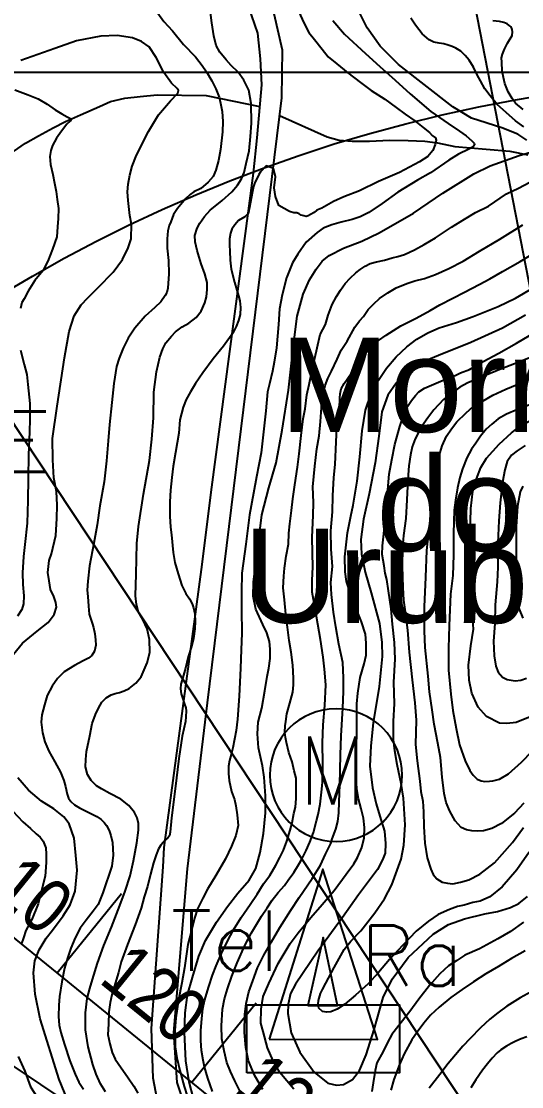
# Model space of a CAD drawing. Header units: millimetres. Extents: x 548366 to 1117317, y 7446967 to 14899125.
# Drawn here: x 553859 to 554191, y 7455743 to 7456449 of the extents above; entities that cross this region are included whole.
import ezdxf
from ezdxf.enums import TextEntityAlignment as Align

# ---------------------------------------------------------------- set-up
doc = ezdxf.new("R2010")
doc.units = ezdxf.units.MM
doc.header["$MEASUREMENT"] = 0
for name, color, linetype in [('AUTO_ESTRADA', 224, 'Continuous'), ('BENFEITORIAS', 7, 'Continuous'), ('COMUNICAÇÃO', 7, 'Continuous'), ('CURVA_INTERMEDIÁRIA', 32, 'Continuous'), ('CURVA_MESTRA', 36, 'Continuous'), ('MALHA_TM', 8, 'Continuous'), ('RADIAIS', 222, 'Continuous'), ('RIO_PERMANENTE', 4, 'Continuous'), ('TXT_EST_TRAT_ESGOTO', 14, 'Continuous'), ('TXT_TOPÔNIMOS_2', 8, 'Continuous')]:
    doc.layers.add(name, color=color, linetype=linetype)
doc.styles.add('ar_n', font='ARIALN.TTF', dxfattribs={"height": 30})
doc.styles.add('ROMANS', font='romans.shx')
doc.styles.add('TXT_BAIRROS', font='ARIAL.TTF', dxfattribs={"height": 25})

msp = doc.modelspace()

# ---------------------------------------------------------------- linework, layer by layer
at = {"layer": 'AUTO_ESTRADA'}
msp.add_lwpolyline([(553948.97, 7455734.49), (553946.29, 7455748.29), (553945.06, 7455781.21), (553952.84, 7455888.32), (553953.54, 7455901.14), (553978.73, 7456088.72), (553984.74, 7456136.65), (554012.88, 7456348.05), (554015.29, 7456371.53), (554018.26, 7456406.67), (554017.5, 7456423.87), (554015.72, 7456440.85), (554007.8, 7456464.02)], dxfattribs=at)
at = {"layer": 'AUTO_ESTRADA', "ltscale": 2.5}
msp.add_lwpolyline([(554023.85, 7456464.82), (554031.95, 7456429.74), (554031.42, 7456397.95), (553981.99, 7455997.14), (553968.93, 7455887.19), (553959.8, 7455778.65), (553961.92, 7455745.43), (553966.15, 7455732.88)], dxfattribs=at)
at = {"layer": 'BENFEITORIAS', "color": 181, "ltscale": 0.5}
msp.add_lwpolyline([(554067.58, 7455993.15, 1), (554067.58, 7455905.25, 1)], format="xyb", close=True, dxfattribs=at)
at = {"layer": 'COMUNICAÇÃO', "color": 8}
for points in [[(554023.29, 7455774.25), (554095, 7455773.9), (554058.85, 7455886.85)], [(554048.92, 7455796.59), (554068.63, 7455796.59), (554059.12, 7455841.68)]]:
    msp.add_lwpolyline(points, close=True, dxfattribs=at)
at = {"layer": 'COMUNICAÇÃO', "color": 8, "ltscale": 2.5}
msp.add_lwpolyline([(554008.49, 7455751.99), (554008.49, 7455796.99), (554109.74, 7455796.99), (554109.74, 7455751.99)], close=True, dxfattribs=at)
at = {"layer": 'CURVA_INTERMEDIÁRIA'}
for points, elevation in [([(553914.68, 7455739.34), (553911.34, 7455744.58), (553908.4, 7455751.1), (553906.14, 7455757.54), (553903.2, 7455769.18), (553901.39, 7455780.46), (553901.39, 7455791.65), (553902.52, 7455801.26), (553904.21, 7455807.7), (553906.02, 7455813.66), (553909.31, 7455824.62), (553913.6, 7455836.26), (553918.55, 7455848.47), (553924.2, 7455862.71), (553927.71, 7455872.29), (553930.99, 7455882.46), (553933.25, 7455892.41), (553935.51, 7455904.28), (553936.53, 7455912.75), (553936.64, 7455917.12), (553935.74, 7455920.96), (553933.93, 7455924.47), (553930.19, 7455928.99), (553924.76, 7455933.28), (553917.52, 7455937.01), (553911.98, 7455940.06), (553908.62, 7455942), (553905.11, 7455945.59), (553902.62, 7455949.54), (553901.38, 7455954.63), (553901.6, 7455959.49), (553902.05, 7455964.91), (553904.2, 7455975.31), (553905.9, 7455983.52), (553908.02, 7455989.49), (553909.94, 7455993.67), (553912.32, 7455997.63), (553915.03, 7456000.45), (553918.31, 7456002.38), (553921.14, 7456003.39), (553923.86, 7456003.96), (553927.02, 7456004.98), (553930.42, 7456006.56), (553934.83, 7456010.17), (553938.34, 7456014.24), (553942.18, 7456023.51), (553944.1, 7456030.38), (553943.77, 7456039.19), (553942.18, 7456046.09), (553939.69, 7456051.85), (553936.64, 7456057.28), (553935.28, 7456062.25), (553934.6, 7456068.13), (553934.94, 7456082.34), (553935.51, 7456102.79), (553936.52, 7456114.07), (553939.8, 7456135.32), (553943.76, 7456157.66), (553945.46, 7456171.79), (553946.48, 7456186.03), (553946.82, 7456202.96), (553948.51, 7456216.52), (553950.66, 7456226.13), (553952.7, 7456231.78), (553954.62, 7456235.62), (553958.35, 7456240.15), (553961.07, 7456242.95), (553965.59, 7456246.23), (553970, 7456248.71), (553974.76, 7456252.56), (553978.21, 7456256.76), (553980.47, 7456262.18), (553981.72, 7456266.25), (553982.17, 7456271), (553982.06, 7456275.75), (553980.59, 7456281.4), (553978.1, 7456288.07), (553975.55, 7456296.95), (553974.19, 7456302.6), (553973.96, 7456306.78), (553975.38, 7456311.57), (553977.19, 7456314.96), (553980.25, 7456319.48), (553983.98, 7456323.55), (553992.13, 7456329.99), (553998.57, 7456335.64), (554002.31, 7456340.13), (554004.8, 7456344.43), (554006.61, 7456348.61), (554007.96, 7456354.6), (554009.89, 7456362.85), (554010.91, 7456372.35), (554011.47, 7456381.35), (554011.24, 7456394.35), (554009.66, 7456403.17), (554006.49, 7456409.84), (554002.76, 7456415.04), (553998.01, 7456419.44), (553994.61, 7456423.14), (553990.43, 7456428.34), (553988.05, 7456432.75), (553986.47, 7456439.08), (553985.11, 7456447.78), (553983.41, 7456461.68)], 70), ([(553949.41, 7456454.2), (553953.25, 7456448.55), (553959.14, 7456442.34), (553966.49, 7456433.41), (553974.36, 7456425.17), (553978.78, 7456419.44), (553981.6, 7456415.37), (553985.22, 7456409.27), (553987.83, 7456404.07), (553990.09, 7456398.53), (553990.88, 7456394.46), (553992.01, 7456389.04), (553992.46, 7456382.26), (553992.24, 7456375.51), (553990.88, 7456363.87), (553989.52, 7456356.41), (553987.83, 7456350.08), (553986.13, 7456345.9), (553982.85, 7456342.17), (553977.98, 7456338.02), (553973.35, 7456335.64), (553970.79, 7456334), (553967.85, 7456331.42), (553962.42, 7456324.76), (553959.82, 7456320.69), (553958.01, 7456315.83), (553956.88, 7456313.45), (553955.97, 7456309.84), (553955.64, 7456304.64), (553955.64, 7456298.31), (553956.43, 7456290.17), (553956.77, 7456281.49), (553956.09, 7456271.88), (553955.3, 7456268.94), (553954.17, 7456267.14), (553951.45, 7456262.95), (553947.27, 7456259.11), (553940.93, 7456253.35), (553934.14, 7456245.32), (553929.73, 7456238.68), (553926.45, 7456232.23), (553923.62, 7456225.56), (553921.93, 7456220.03), (553920.23, 7456208.72), (553918.76, 7456196.21), (553917.4, 7456181.51), (553916.5, 7456170.78), (553915.37, 7456157.55), (553913.67, 7456143.46), (553910.95, 7456127.64), (553909.03, 7456114.98), (553906.92, 7456103.01), (553904.09, 7456087.98), (553902.96, 7456077.69), (553902.51, 7456071.7), (553902.85, 7456067.52), (553903.41, 7456061.19), (553903.87, 7456055.88), (553905.79, 7456049.89), (553906.66, 7456047.1), (553907.68, 7456042.81), (553908.02, 7456038.97), (553908.13, 7456035.35), (553907.45, 7456031.28), (553905.68, 7456028.46), (553903.3, 7456026.65), (553899.91, 7456024.84), (553894.14, 7456021.9), (553887.12, 7456017.6), (553882.82, 7456013.31), (553879.2, 7456008.16), (553876.04, 7456002.05), (553874.11, 7455995.84), (553872.3, 7455989.17), (553871.96, 7455984.31), (553872.87, 7455977.19), (553874.34, 7455971.24), (553877.05, 7455965.14), (553881.01, 7455958.02), (553884.86, 7455951.12), (553887.01, 7455945.59), (553888.03, 7455941.66), (553889.16, 7455936.69), (553890.18, 7455933.97), (553891.54, 7455931.71), (553894.03, 7455929.57), (553897.29, 7455927.48), (553903.5, 7455924.37), (553908.85, 7455921.77), (553911.75, 7455919.72), (553913.68, 7455917.91), (553915.26, 7455915.76), (553917.07, 7455912.53), (553918.2, 7455909.14), (553919.34, 7455904.62), (553919.79, 7455896.14), (553918.88, 7455888.91), (553912.92, 7455871.16), (553909.75, 7455863.48), (553906.36, 7455858.96), (553901.84, 7455852.99), (553897.88, 7455847.68), (553894.6, 7455841.35), (553891.54, 7455834.57), (553889.39, 7455828.01), (553887.47, 7455821.35), (553885.77, 7455812.11), (553884.08, 7455802.61), (553883.63, 7455796.74), (553883.51, 7455789.28), (553883.85, 7455783.4), (553885.1, 7455778.65), (553887.47, 7455770.65), (553891.06, 7455759.87), (553894.52, 7455751), (553896.87, 7455745.68), (553899.98, 7455741.14)], 60), ([(554041.81, 7456457.4), (554046.22, 7456447.68), (554049.5, 7456441.35), (554053.24, 7456436.71), (554058.31, 7456430.38), (554062.36, 7456425.18), (554068.1, 7456420.5), (554075.33, 7456414.55), (554083.73, 7456408.18), (554090.85, 7456403), (554100, 7456397.05), (554107.55, 7456391.74), (554113.5, 7456387.17), (554119.88, 7456382.81), (554125.41, 7456378.46), (554129.67, 7456375.06), (554131.47, 7456373.14), (554133.49, 7456371.44), (554134.13, 7456370.06), (554133.39, 7456367.09), (554131.9, 7456363.16), (554128.39, 7456359.12), (554123.07, 7456355.61), (554109.68, 7456348.53), (554095.74, 7456342.68), (554083.2, 7456336.52), (554072.67, 7456332.48), (554065.97, 7456329.3), (554058.1, 7456324.87), (554054.82, 7456323.51), (554053.01, 7456322.04), (554050.75, 7456320.68), (554049.16, 7456319.78), (554047.69, 7456319.44), (554046.25, 7456319.92), (554044.41, 7456320.35), (554043.06, 7456321.25), (554041.59, 7456321.93), (554039.55, 7456321.93), (554036.72, 7456322.61), (554029.54, 7456326.71), (554027.43, 7456332.61), (554026.59, 7456338.5), (554027.43, 7456345.66), (554026.16, 7456351.14), (554021.31, 7456353.08), (554017.47, 7456348.95), (554016.45, 7456347.14), (554015.2, 7456344.77), (554013.73, 7456341.94), (554012.94, 7456339.34), (554012.15, 7456335.98), (554011.24, 7456331.35), (554010.23, 7456325.47), (554009.77, 7456323.44), (554009.43, 7456321.63), (554007.17, 7456319.14), (554002.87, 7456316.66), (554000.5, 7456313.83), (553998.46, 7456311), (553997.56, 7456308.29), (553996.99, 7456304.56), (553996.99, 7456300.49), (553997.1, 7456296.42), (553997.33, 7456290.44), (553998.12, 7456284.56), (554000.16, 7456275.97), (554001.74, 7456270.66), (554002.87, 7456266.93), (554003.66, 7456263.54), (554004.23, 7456259.02), (554003.89, 7456254.5), (554002.87, 7456250.54), (554001.29, 7456246.47), (553999.14, 7456242.18), (553992.92, 7456233.39), (553986.13, 7456225.03), (553979.17, 7456215.73), (553974.31, 7456208.84), (553971.02, 7456203.19), (553968.2, 7456198.21), (553966.27, 7456193.15), (553963.9, 7456184.56), (553963.22, 7456175.86), (553961.18, 7456163.09), (553959.6, 7456153.97), (553958.69, 7456146.51), (553957.79, 7456138.15), (553957.34, 7456130.35), (553957.34, 7456120.85), (553957.79, 7456113.62), (553958.36, 7456108.44), (553959.49, 7456096.69), (553960.69, 7456090.1), (553962.88, 7456082.56), (553965.26, 7456074.76), (553967.97, 7456069.48), (553970.35, 7456065.98), (553972.16, 7456062.81), (553973.07, 7456060.1), (553973.86, 7456056.03), (553974.08, 7456051.29), (553973.97, 7456046.09), (553972.95, 7456039.64), (553971.37, 7456033.88), (553969.56, 7456027.66), (553967.64, 7456020.01), (553965.49, 7456012.44), (553964.58, 7456009.5), (553964.47, 7456006.45), (553964.81, 7456003.17), (553965.94, 7455999.66), (553966.96, 7455996.16), (553967.86, 7455993.9), (553968.2, 7455991.86), (553967.97, 7455987.8), (553967.75, 7455984.78), (553965.6, 7455974.95), (553963.34, 7455960.14), (553960.97, 7455940.06), (553958.36, 7455920.85), (553957.46, 7455911.4), (553957.12, 7455909.02), (553956.1, 7455907.67), (553954.52, 7455906.31), (553951.46, 7455902.81), (553949.77, 7455900.32), (553948.18, 7455896.36), (553946.49, 7455891.17), (553944.45, 7455883.48), (553942.41, 7455875.46), (553940.38, 7455868.48), (553938.34, 7455861.02), (553934.38, 7455849.94), (553929.29, 7455837.06), (553925.12, 7455825.5), (553923.18, 7455818.32), (553920.47, 7455808.94), (553918.89, 7455803.51), (553917.75, 7455798.54), (553916.85, 7455792.32), (553916.62, 7455784.22), (553916.28, 7455777.33), (553917.53, 7455771.11), (553919.11, 7455765.35), (553921.04, 7455761.05), (553924.99, 7455755.29), (553929.15, 7455749.16), (553933.37, 7455742.97), (553936.08, 7455738.33)], 80), ([(554065.43, 7456449.38), (554073.1, 7456440.16), (554087.03, 7456427.41), (554096.7, 7456418.91), (554106.91, 7456409.77), (554116.8, 7456400.64), (554130.52, 7456389.08), (554141.93, 7456380.95), (554149.47, 7456375.86), (554153.83, 7456372.89), (554157.66, 7456369.59), (554159.25, 7456367.89), (554159.47, 7456366.94), (554158.61, 7456365.56), (554155.64, 7456363.96), (554148.83, 7456360.78), (554142.32, 7456356.78), (554130.31, 7456348.42), (554121.54, 7456343.57), (554108.58, 7456335.56), (554098.19, 7456327.92), (554089.26, 7456322.07), (554083.62, 7456319.2), (554078.2, 7456317.5), (554071.07, 7456315.74), (554064.8, 7456313.93), (554059.16, 7456311.6), (554055.05, 7456308.7), (554047.81, 7456302.49), (554042.15, 7456294.35), (554038.64, 7456288.59), (554034.68, 7456278.67), (554031.85, 7456267.59), (554030.04, 7456258.32), (554029.36, 7456247.74), (554028, 7456232.36), (554026.53, 7456222.87), (554025.4, 7456216.94), (554023.48, 7456208.46), (554022.23, 7456203.26), (554021.1, 7456190.6), (554019.52, 7456176.74), (554017.82, 7456162.84), (554014.88, 7456146.79), (554012.73, 7456135.97), (554010.24, 7456121.73), (554007.64, 7456102.29), (554005.15, 7456082.98), (554004.81, 7456070.78), (554004.81, 7456058.8), (554005.04, 7456043.35), (554004.7, 7456032.27), (554004.13, 7456020.06), (554003.23, 7456001.46), (554002.21, 7455986.31), (554001.42, 7455978.67), (553999.16, 7455967.37), (553998.03, 7455962.85), (553997.01, 7455959), (553996.33, 7455955.05), (553996.22, 7455950.19), (553996.78, 7455945.55), (553998.25, 7455938.32), (554000.18, 7455933.14), (554001.2, 7455928.84), (554002.1, 7455922.97), (554002.56, 7455915.85), (554001.2, 7455909.18), (553998.26, 7455902.06), (553994.3, 7455893.69), (553987.89, 7455882.69), (553982.35, 7455873.65), (553979.18, 7455867.57), (553975.67, 7455860.56), (553973.75, 7455854.35), (553971.38, 7455845.42), (553969.34, 7455837.06), (553966.96, 7455821.6), (553965.38, 7455811.54), (553963.12, 7455800.24), (553961.31, 7455788.26), (553960.74, 7455779.93), (553960.86, 7455769.19), (553961.87, 7455761.84), (553963.91, 7455753.48), (553966.75, 7455742.78), (553968.75, 7455736.78)], 90), ([(554192.21, 7456378.92), (554186.63, 7456382.78), (554180.48, 7456388.22), (554174.57, 7456393.68), (554169.89, 7456399.41), (554166.38, 7456404.08), (554163.4, 7456409.29), (554161.17, 7456413.32), (554158.83, 7456418.32), (554155.85, 7456423.05), (554153.19, 7456426.14), (554150.3, 7456429), (554147, 7456430.91), (554144.57, 7456432.06), (554142.07, 7456432.98), (554139.07, 7456433.73), (554135.97, 7456434.29), (554132.38, 7456435.04), (554129.47, 7456436.46), (554124.78, 7456440.48), (554120.31, 7456446.11), (554117.11, 7456450.77)], 110), ([(554191.75, 7456390.38), (554186.74, 7456394.59), (554184.35, 7456397.66), (554181.73, 7456401.98), (554179.57, 7456407.55), (554178.66, 7456411.41), (554177.75, 7456415.73), (554177.64, 7456421.76), (554177.41, 7456424.44), (554177.98, 7456426.94), (554179.35, 7456430.24), (554181.28, 7456434.22), (554184.35, 7456439.33), (554184.69, 7456441.72), (554184.47, 7456443.43), (554183.78, 7456445.02), (554182.42, 7456446.04), (554181.05, 7456447.06), (554178.83, 7456447.89), (554176.08, 7456448.56), (554171.66, 7456449.06)], 120), ([(553854.49, 7456403.44), (553863.31, 7456399.95), (553870.04, 7456397.41), (553875.92, 7456393.8), (553881.35, 7456390.07), (553885.57, 7456387.44), (553889.3, 7456385.44), (553891.04, 7456384.57), (553891.87, 7456383.67), (553891.31, 7456382.54), (553889.04, 7456380.5), (553885.42, 7456375.87), (553882.14, 7456371.35), (553879.43, 7456366.49), (553878.3, 7456363.21), (553877.73, 7456359.25), (553878.18, 7456353.94), (553879.65, 7456347.3), (553880.79, 7456341.42), (553881.92, 7456335.88), (553882.6, 7456330.69), (553883.39, 7456324.7), (553883.27, 7456318.03), (553882.82, 7456312.6), (553882.26, 7456305.93), (553879.54, 7456297.71), (553876.49, 7456289.91), (553872.98, 7456283.36), (553867.78, 7456276.92), (553863.36, 7456269.91), (553860.65, 7456264.82), (553859.18, 7456262.34), (553858.16, 7456258.42)], 40), ([(553985.63, 7455739.58), (553982.46, 7455748.39), (553980.43, 7455755.85), (553979.41, 7455760.26), (553978.39, 7455766.82), (553977.83, 7455773.37), (553977.83, 7455779.81), (553978.5, 7455788.03), (553979.3, 7455794.25), (553980.43, 7455799.56), (553983.26, 7455809.05), (553985.74, 7455816.62), (553988.12, 7455822.73), (553991.58, 7455830.9), (553995.66, 7455839.15), (553999.5, 7455846.7), (554004.59, 7455854.84), (554010.59, 7455863.43), (554015.23, 7455870.33), (554019.41, 7455877.11), (554023.71, 7455882.76), (554027.67, 7455889.54), (554030.27, 7455894.6), (554032.76, 7455899.57), (554035.02, 7455905.45), (554037.06, 7455912.8), (554038.53, 7455917.54), (554039.66, 7455923.76), (554040.63, 7455927.93), (554041.25, 7455933.7), (554041.13, 7455937.76), (554041.24, 7455942.05), (554041.13, 7455947.25), (554039.88, 7455952), (554038.53, 7455957.99), (554036.26, 7455964.2), (554034.68, 7455970.76), (554034, 7455974.15), (554033.66, 7455977.77), (554033.78, 7455981.84), (554034.23, 7455984.84), (554035, 7455989.9), (554036.91, 7455996.92), (554038.93, 7456004.14), (554039.32, 7456009.03), (554039.32, 7456013.55), (554038.86, 7456021.98), (554037.73, 7456030.69), (554036.6, 7456038.37), (554035.36, 7456047.19), (554034.34, 7456055.86), (554033.32, 7456065.35), (554032.53, 7456073.38), (554032.98, 7456080.95), (554033.43, 7456086.37), (554034.56, 7456094.29), (554035.96, 7456102.34), (554036.37, 7456109.63), (554036.94, 7456115.74), (554037.96, 7456124.55), (554038.86, 7456132.24), (554040.22, 7456141.51), (554041.92, 7456153.35), (554043.16, 7456162.16), (554044.41, 7456174.37), (554045.88, 7456185.33), (554047.01, 7456191.96), (554048.31, 7456201.12), (554049.72, 7456208.01), (554050.52, 7456211.4), (554051.53, 7456216.03), (554052.44, 7456220.67), (554055.01, 7456232.29), (554057.14, 7456241.11), (554060.55, 7456247.78), (554062.46, 7456253.94), (554065.12, 7456261.16), (554067.89, 7456266.37), (554070.65, 7456270.51), (554073.73, 7456274.97), (554077.03, 7456278.48), (554080.75, 7456282.09), (554083.52, 7456284.29), (554086.92, 7456286.42), (554090.22, 7456288.22), (554094.47, 7456289.39), (554099.68, 7456290.56), (554104.78, 7456291.94), (554108.61, 7456293), (554112.97, 7456294.28), (554119.57, 7456297.25), (554126.16, 7456300.87), (554133.6, 7456305.33), (554144.13, 7456312.34), (554152.76, 7456317.63), (554160.21, 7456322.09), (554168.82, 7456326.29), (554180.76, 7456334.48), (554188.57, 7456338.22), (554196.08, 7456342.2)], 110), ([(554004.29, 7455739.03), (554000.44, 7455746.58), (553997.67, 7455752.8), (553995.14, 7455758.76), (553993.4, 7455766.49), (553991.81, 7455774.4), (553991.59, 7455783.11), (553992.26, 7455794.07), (553993.51, 7455800.95), (553995.54, 7455807.51), (553998.48, 7455815.87), (554001.99, 7455824.8), (554007.19, 7455836.33), (554011.49, 7455844.8), (554018.05, 7455855.74), (554021.9, 7455861.28), (554025.29, 7455866.26), (554029.25, 7455871.46), (554033.33, 7455875.98), (554035.93, 7455879.59), (554039.55, 7455884.68), (554042.72, 7455889.65), (554044.87, 7455893.47), (554047.81, 7455899.23), (554050.3, 7455904.88), (554052.56, 7455911.21), (554054.59, 7455919.01), (554055.73, 7455923.19), (554057.08, 7455929.86), (554057.97, 7455937.87), (554058.61, 7455944.24), (554058.93, 7455956.67), (554058.71, 7455970.67), (554059.14, 7455982.57), (554060.2, 7455995.38), (554060.74, 7456009.09), (554059.88, 7456019.5), (554059.14, 7456027.31), (554057.33, 7456039), (554055.42, 7456049.3), (554053.72, 7456059.68), (554051.8, 7456070.51), (554051.72, 7456078.42), (554052.25, 7456087.02), (554052.02, 7456096.6), (554051.72, 7456107), (554052.35, 7456121.21), (554052.57, 7456129.92), (554052.25, 7456140.33), (554053.42, 7456153.89), (554054.91, 7456165.47), (554056.29, 7456173.97), (554057.25, 7456183.48), (554058.1, 7456195.91), (554058.84, 7456200.69), (554060.43, 7456207.43), (554062.24, 7456212.11), (554064.48, 7456216.99), (554068.41, 7456224.96), (554071.07, 7456230.81), (554075, 7456236.86), (554080.11, 7456245.97), (554083.2, 7456250.22), (554085.75, 7456253.19), (554088.94, 7456257.76), (554092.77, 7456261.59), (554096.49, 7456265.09), (554101.91, 7456268.92), (554107.44, 7456272.11), (554114.46, 7456274.97), (554119.78, 7456276.78), (554126.37, 7456278.37), (554133.6, 7456281.03), (554142.32, 7456284.85), (554151.91, 7456289.84), (554162.76, 7456296.48), (554176.17, 7456304.39), (554191.53, 7456313.82)], 120), ([(554018.96, 7455740.95), (554013.42, 7455750.44), (554009.57, 7455759.94), (554007.65, 7455768.75), (554006.97, 7455778.59), (554007.08, 7455790.79), (554007.87, 7455797.79), (554009.68, 7455805.7), (554012.29, 7455812.93), (554015.57, 7455821.41), (554019.75, 7455829.88), (554024.73, 7455838.7), (554030.27, 7455848.29), (554037.63, 7455859.81), (554043.06, 7455868.18), (554051.65, 7455880.72), (554057.31, 7455889.43), (554060.63, 7455896.91), (554064.03, 7455903.92), (554064.99, 7455907), (554067.43, 7455913.37), (554068.71, 7455918.47), (554069.45, 7455924.16), (554069.67, 7455931.6), (554070.09, 7455942.86), (554070.62, 7455962.73), (554070.94, 7455975.35), (554072.11, 7455993.47), (554072.65, 7456004.73), (554072.54, 7456013.76), (554072.11, 7456023.81), (554069.46, 7456035.92), (554067.54, 7456047.39), (554065.84, 7456057.27), (554064.67, 7456068.96), (554064.03, 7456076.89), (554065.2, 7456087.36), (554064.25, 7456098.94), (554064.14, 7456111.05), (554065.22, 7456123.65), (554065.54, 7456134.38), (554066.18, 7456146.49), (554066.92, 7456154.99), (554067.67, 7456170.14), (554068.09, 7456179.28), (554069.9, 7456192.09), (554070.22, 7456199.21), (554070.43, 7456201.97), (554070.96, 7456205.16), (554072.88, 7456208.81), (554079.9, 7456218.69), (554085.96, 7456227.51), (554091.17, 7456232.82), (554095.85, 7456237.18), (554100.95, 7456240.79), (554110.52, 7456246.95), (554120.73, 7456252.05), (554129.98, 7456257.05), (554136.39, 7456260.88), (554145, 7456265.19), (554152.87, 7456269.33), (554162.44, 7456274.33), (554169.67, 7456278.15), (554177.99, 7456283.06), (554189.71, 7456289.54), (554196.99, 7456294.09)], 130), ([(554039.67, 7455741.18), (554030.28, 7455752.14), (554025.86, 7455759.94), (554022.02, 7455768.41), (554019.19, 7455779.38), (554017.61, 7455784.92), (554017.94, 7455794.07), (554019.19, 7455802.42), (554022.92, 7455811.12), (554029.14, 7455824.46), (554037.17, 7455837.68), (554042.49, 7455844.8), (554050.86, 7455854.84), (554058.44, 7455863.54), (554066.26, 7455872.7), (554074.23, 7455883.64), (554079.45, 7455890.42), (554081.89, 7455894.67), (554084.77, 7455901.16), (554086.25, 7455907.74), (554086.57, 7455914.54), (554085.72, 7455920.6), (554084.24, 7455926.93), (554082.53, 7455933.41), (554081.36, 7455939.89), (554080.62, 7455952.43), (554081.05, 7455964.94), (554081.36, 7455975.46), (554081.47, 7455996.34), (554082.11, 7456003.45), (554083.71, 7456013.97), (554086.26, 7456022.85), (554087.53, 7456028.63), (554087.53, 7456036.55), (554087.11, 7456042.61), (554084.45, 7456050.79), (554080.24, 7456061.32), (554076.95, 7456070.14), (554074.56, 7456077.42), (554073.71, 7456083.9), (554073.39, 7456093.94), (554075.2, 7456109.77), (554077.34, 7456120.78), (554078.94, 7456128.11), (554081.6, 7456144.05), (554083.41, 7456160.05), (554085, 7456177.47), (554087.13, 7456191.03), (554090.96, 7456202.18), (554095.85, 7456210.83), (554101.16, 7456218.91), (554107.54, 7456226.45), (554114.56, 7456233.04), (554121.16, 7456238.14), (554128.39, 7456242.39), (554136.04, 7456245.68), (554147.45, 7456249.19), (554158.51, 7456253.13), (554175.26, 7456259.79), (554186.75, 7456265.24), (554198.47, 7456272.15)], 140), ([(554195.74, 7455898.18), (554187.55, 7455886.47), (554177.87, 7455875.13), (554169.68, 7455868.65), (554163.19, 7455865.57), (554158.41, 7455864.72), (554152.67, 7455863.13), (554148.09, 7455862.07), (554142.78, 7455860.09), (554135.44, 7455856.9), (554128.95, 7455852.34), (554120.76, 7455845.85), (554111.77, 7455836.39), (554103.16, 7455827.05), (554095.71, 7455818.33), (554088.8, 7455810.9), (554080.5, 7455803.37), (554073.5, 7455797.41), (554068.27, 7455794.17), (554064.04, 7455792.3), (554061.3, 7455792.04), (554058.68, 7455792.54), (554056.15, 7455794.87), (554055.73, 7455797.42), (554056.05, 7455799.87), (554057.22, 7455804.44), (554058.71, 7455807.07), (554060.73, 7455811.32), (554066.36, 7455821.63), (554073.06, 7455833.74), (554077.42, 7455839.26), (554084.12, 7455846.03), (554093.37, 7455857.93), (554099.76, 7455867.28), (554104.65, 7455876.42), (554108.16, 7455886.3), (554110.71, 7455893.61), (554112.63, 7455902.86), (554113.37, 7455916.35), (554112.31, 7455933.94), (554110.82, 7455943.71), (554108.16, 7455956.25), (554106.57, 7455965.26), (554105.72, 7455972.8), (554105.82, 7455985.02), (554106.46, 7455996.55), (554105.93, 7456010.89), (554106.78, 7456026.04), (554106.46, 7456037.19), (554105.08, 7456049.3), (554104.12, 7456059.46), (554102.42, 7456071.26), (554101.36, 7456078.91), (554100.08, 7456082.94), (554099.44, 7456087.99), (554098.17, 7456095.32), (554098.38, 7456101.17), (554099.34, 7456109.14), (554100.42, 7456120.46), (554100.84, 7456129.6), (554101.91, 7456138.31), (554102.76, 7456148.73), (554104.57, 7456158.24), (554106.59, 7456168.23), (554109.99, 7456180.34), (554112.44, 7456187.41), (554114.67, 7456192.73), (554117.65, 7456197.4), (554120.41, 7456200.69), (554122.54, 7456203.14), (554126.37, 7456205.58), (554133.92, 7456208.87), (554142.96, 7456212.7), (554146.6, 7456213.97), (554150.21, 7456215.78), (554156.06, 7456218.01), (554165.21, 7456223.21), (554175.6, 7456228.75), (554187.32, 7456235.35), (554199.72, 7456242.74)], 160), ([(553858.27, 7456230.84), (553860.65, 7456221.38), (553862.35, 7456214.6), (553863.14, 7456208.15), (553864.38, 7456195.38), (553864.49, 7456185.1), (553864.27, 7456176.66), (553863.48, 7456161.52), (553863.25, 7456145.92), (553863.03, 7456131.13), (553862.57, 7456116.21), (553861.22, 7456102.08), (553860.2, 7456094.19), (553859.52, 7456083.34), (553859.75, 7456075.43), (553860.42, 7456068.08), (553860.31, 7456062.77), (553859.18, 7456058.93), (553856.35, 7456054.63)], 40), ([(554202.68, 7456228.3), (554189.94, 7456223.34), (554176.28, 7456218), (554167.23, 7456214.29), (554155.1, 7456209.08), (554149.68, 7456206.32), (554144.98, 7456202.82), (554138.81, 7456198.14), (554132.43, 7456191.24), (554128.39, 7456186.03), (554124.35, 7456179.92), (554119.99, 7456172.06), (554118.07, 7456166.74), (554117.01, 7456161.43), (554115.95, 7456154.21), (554115.31, 7456145.11), (554114.67, 7456131.73), (554113.8, 7456119.34), (554112.42, 7456108.07), (554111.78, 7456100), (554111.57, 7456087.46), (554111.99, 7456073.49), (554112.42, 7456065.2), (554113.48, 7456057.34), (554115.08, 7456045.16), (554116.14, 7456030.71), (554118.16, 7456012.38), (554119.86, 7455997.19), (554120.66, 7455985.61), (554120.28, 7455969.51), (554121.35, 7455958.59), (554123.26, 7455945.2), (554123.79, 7455938.29), (554125.07, 7455931.92), (554125.55, 7455924.82), (554125.87, 7455915.26), (554126.61, 7455904.1), (554128, 7455894.47), (554130.44, 7455886.93), (554131.93, 7455883.42), (554134.48, 7455880.45), (554137.95, 7455878.3), (554141.44, 7455877.56), (554145.01, 7455877.26), (554150.22, 7455878.22), (554155.64, 7455879.81), (554162.88, 7455883.63), (554172.77, 7455891.07), (554184.7, 7455904.55), (554191.87, 7455914.55)], 170), ([(554192.21, 7455930.65), (554185.96, 7455923.95), (554177.34, 7455917.17), (554171.06, 7455913.88), (554165.43, 7455912.28), (554161.71, 7455911.97), (554157.66, 7455912.18), (554154.06, 7455912.89), (554150.52, 7455914.6), (554146.61, 7455918.87), (554143.1, 7455925.35), (554140.76, 7455930.98), (554139.37, 7455937.11), (554138.1, 7455947.84), (554136.82, 7455960.91), (554135.12, 7455970.31), (554132.78, 7455982.96), (554131.29, 7455992.52), (554129.69, 7456004.5), (554128.74, 7456014.7), (554126.82, 7456033.72), (554126.29, 7456044.74), (554126.29, 7456060.79), (554127.14, 7456080.42), (554127.77, 7456098.16), (554129.16, 7456110.48), (554130.83, 7456122.7), (554131.79, 7456134.06), (554133.6, 7456144.9), (554134.87, 7456154.1), (554135.94, 7456160.69), (554138.06, 7456167.49), (554140.94, 7456173.86), (554144.13, 7456178.75), (554147.66, 7456183.42), (554153.61, 7456189.16), (554158.82, 7456193.73), (554165.1, 7456197.34), (554171.62, 7456200.95), (554180.15, 7456204.93), (554190.39, 7456209.25), (554198.24, 7456212.43)], 180), ([(554196.54, 7456194.87), (554187.89, 7456191.57), (554180.61, 7456188.39), (554175.26, 7456185.32), (554170.94, 7456181.68), (554167.3, 7456178.5), (554163.54, 7456173.84), (554160.24, 7456169.29), (554157.55, 7456165.18), (554154.36, 7456159.55), (554151.59, 7456152.11), (554149.79, 7456146.48), (554148.08, 7456139.57), (554146.91, 7456131.39), (554146.06, 7456124.7), (554145.75, 7456117.18), (554145.43, 7456109.21), (554145.43, 7456095.08), (554145.11, 7456081.48), (554143.62, 7456069.07), (554142.56, 7456048.46), (554142.13, 7456033.29), (554142.13, 7456018.85), (554143.84, 7456002.8), (554145.11, 7455992.09), (554147.24, 7455980.19), (554149.58, 7455969.36), (554153.3, 7455958.67), (554156.39, 7455952.3), (554158.62, 7455949.22), (554161.17, 7455946.56), (554163.94, 7455945.39), (554166.28, 7455944.97), (554169.36, 7455945.29), (554171.7, 7455945.5), (554175.95, 7455946.46), (554181.97, 7455950.15), (554190.62, 7455957.88), (554197.68, 7455965.15)], 190), ([(554193.13, 7456167.59), (554187.66, 7456164.18), (554184.02, 7456161.13), (554181.18, 7456157.15), (554179.47, 7456151.58), (554177.99, 7456143.4), (554176.4, 7456129.75), (554175.49, 7456117.7), (554174.92, 7456103.18), (554174.92, 7456087.04), (554174.47, 7456077.26), (554173.21, 7456061.96), (554172.87, 7456049.68), (554172.02, 7456038.08), (554172.44, 7456028.19), (554173.61, 7456021.5), (554175.26, 7456017.33), (554178.02, 7456014.03), (554181.14, 7456012.47), (554183.83, 7456012.05), (554186.41, 7456011.64), (554190.28, 7456012.1), (554194.04, 7456013.46)], 210), ([(554191.42, 7456140.67), (554189.83, 7456137.03), (554188.01, 7456127.37), (554187.1, 7456113.87), (554187.1, 7456093.41), (554187.1, 7456074.65), (554187.55, 7456067.64), (554189.03, 7456059.12), (554191.42, 7456053.2)], 220), ([(553853.19, 7455925.27), (553859.86, 7455918.15), (553864.95, 7455913.85), (553868.57, 7455910.35), (553871.29, 7455907.98), (553873.32, 7455905.49), (553875.02, 7455900.97), (553875.25, 7455896.93), (553875.25, 7455891.39), (553874.57, 7455882.24), (553872.65, 7455874.55), (553869.93, 7455863.93), (553865.86, 7455853.44), (553861.9, 7455846.21), (553860.21, 7455841.46), (553858.74, 7455837.06)], 40), ([(554191.87, 7455851.84), (554183.34, 7455845.59), (554175, 7455840.75), (554170, 7455837.99), (554162.66, 7455834.17), (554153.09, 7455829.81), (554147.77, 7455826.45), (554142.24, 7455822.73), (554136.5, 7455817.42), (554129.7, 7455809.77), (554122.46, 7455800.74), (554116.45, 7455792.54), (554110.81, 7455785.21), (554104.6, 7455777.26), (554101.77, 7455772.05), (554098.79, 7455766), (554094.6, 7455758.6), (554093.58, 7455753.46), (554092.31, 7455745.39), (554091.24, 7455739.44)], 140), ([(554193.12, 7455832.67), (554183.91, 7455827.67), (554175.32, 7455822.31), (554166.91, 7455817.42), (554158.73, 7455812.32), (554151.28, 7455807.22), (554143.84, 7455801.8), (554136.08, 7455795.54), (554130.23, 7455790.15), (554125.87, 7455784.84), (554121.51, 7455778.78), (554117.78, 7455773.79), (554112.79, 7455764.55), (554109.6, 7455757.36), (554105.92, 7455747.58), (554104.01, 7455740.35)], 130), ([(554196.99, 7455805.63), (554189.82, 7455801.54), (554180.83, 7455796.08), (554175, 7455791.75), (554169.57, 7455787.5), (554163.4, 7455781.76), (554156.6, 7455774.75), (554151.81, 7455769.54), (554146.82, 7455763.91), (554141.92, 7455758.21), (554136.5, 7455750.88), (554129.48, 7455741.75)], 120), ([(554194.25, 7455775.85), (554190.39, 7455774.37), (554186.86, 7455772.89), (554183.79, 7455771.41), (554180.71, 7455769.59), (554176.96, 7455767.21), (554174.57, 7455765.08), (554171.27, 7455761.68), (554167.98, 7455757.96), (554164.79, 7455753.75), (554160.32, 7455747.38), (554157.03, 7455742.07)], 110), ([(553856.62, 7455762.79), (553861.11, 7455752.91), (553864.96, 7455742.74), (553869.26, 7455735.77)], 40)]:
    msp.add_lwpolyline(points, dxfattribs=dict(at, elevation=elevation))
at = {"layer": 'CURVA_MESTRA'}
for points, elevation in [([(554194.26, 7456370.05), (554188.23, 7456373.92), (554177.64, 7456378.12), (554157.45, 7456384.47), (554145.03, 7456392.07), (554125.95, 7456406.8), (554108.93, 7456420.08), (554096.81, 7456432.19), (554088.3, 7456444.38), (554081.06, 7456458.62)], 100), ([(553849.68, 7456024.5), (553859.59, 7456036.71), (553869.21, 7456044.68), (553876.71, 7456050.45), (553880.56, 7456055.65), (553882.03, 7456060.4), (553881.69, 7456063.56), (553880.33, 7456067.63), (553878.19, 7456072.15), (553877.17, 7456078.03), (553876.49, 7456083.46), (553877.17, 7456091.37), (553878.86, 7456095.75), (553881.69, 7456108.07), (553882.37, 7456119.26), (553882.6, 7456128.08), (553882.03, 7456137.12), (553880.45, 7456146.15), (553879.65, 7456158.24), (553879.54, 7456172.37), (553882.59, 7456193.8), (553887.35, 7456225.76), (553890.51, 7456243.28), (553893.91, 7456253.67), (553898.43, 7456260.8), (553902.96, 7456265.43), (553909.71, 7456272.45), (553919.78, 7456282.62), (553925.88, 7456290.85), (553929.73, 7456298.65), (553931.65, 7456304.64), (553931.99, 7456314.36), (553930.75, 7456320.01), (553929.62, 7456329.95), (553929.27, 7456335.69), (553929.61, 7456340.78), (553930.86, 7456346.77), (553932.44, 7456352.76), (553935.27, 7456359.99), (553943.08, 7456375.82), (553949.75, 7456386.76), (553957.78, 7456396.14), (553962.53, 7456401.11), (553963.06, 7456402.81), (553962.1, 7456404.26), (553958.46, 7456407.78), (553953.26, 7456414.9), (553948.17, 7456424.85), (553943.64, 7456431.82), (553938.5, 7456435.4), (553932.48, 7456437.81), (553922.37, 7456439.26), (553911.53, 7456439.01), (553895.49, 7456435.76), (553881.12, 7456430.68), (553858.39, 7456422.77)], 50), ([(553972.97, 7455734.98), (553970.12, 7455746.01), (553967.87, 7455759.81), (553966.97, 7455778.68), (553967.42, 7455791.65), (553969.11, 7455803.51), (553972.28, 7455815.13), (553976.58, 7455829.14), (553981.1, 7455839.65), (553988.23, 7455851.86), (553995.66, 7455862.07), (554002.33, 7455870.89), (554010.02, 7455879.59), (554014.32, 7455887.39), (554017.15, 7455897.88), (554019.41, 7455910.42), (554020.88, 7455924.32), (554020.77, 7455935.4), (554019.86, 7455947.93), (554018.73, 7455955.39), (554016.13, 7455967.37), (554015.45, 7455976.64), (554015.9, 7455984.21), (554018.28, 7455993.66), (554020.31, 7456004.96), (554021.84, 7456014.59), (554022.91, 7456020.18), (554023.82, 7456026.39), (554023.82, 7456032.61), (554023.37, 7456037.7), (554021.67, 7456043.46), (554018.95, 7456049), (554014.43, 7456059.25), (554012.62, 7456067.73), (554012.84, 7456076.99), (554015.22, 7456096.64), (554018.27, 7456121.61), (554022.91, 7456139.7), (554027.78, 7456156.17), (554031.85, 7456177.72), (554036.04, 7456204.28), (554039.32, 7456234.17), (554041.81, 7456253.35), (554045.77, 7456268.04), (554049.95, 7456277.43), (554054.36, 7456284.55), (554058.44, 7456289.83), (554063.1, 7456293.53), (554072.62, 7456298.48), (554084.79, 7456302.99), (554096.17, 7456308.51), (554119.03, 7456321.58), (554138.49, 7456334.86), (554159.04, 7456347.75), (554169.89, 7456353.06), (554189.19, 7456359.92), (554198.24, 7456362.55)], 100), ([(554193.24, 7456254.1), (554178.1, 7456245.35), (554156.91, 7456235.81), (554135.51, 7456227.25), (554127.54, 7456224.07), (554116.9, 7456218.33), (554107.44, 7456208.87), (554101.91, 7456201.01), (554098.08, 7456189.86), (554096.06, 7456173.86), (554093.51, 7456156.12), (554089.68, 7456135.55), (554085.73, 7456118.8), (554084.03, 7456105.31), (554084.56, 7456095.59), (554086.9, 7456083.79), (554090.94, 7456069.98), (554096.36, 7456049.73), (554097.96, 7456037.19), (554098.27, 7456027.74), (554096.25, 7456007.92), (554092.32, 7455983.85), (554090.72, 7455968.66), (554089.98, 7455955.19), (554091.68, 7455940.89), (554094.12, 7455930.16), (554096.63, 7455921.95), (554099.65, 7455912.1), (554100.4, 7455903.81), (554100.29, 7455897.54), (554098.38, 7455892.97), (554095.08, 7455886.72), (554082.53, 7455869.94), (554071.79, 7455854.75), (554055.61, 7455832.6), (554040.68, 7455810.78), (554037.39, 7455804.42), (554035.93, 7455797.33), (554035.71, 7455791.13), (554037.74, 7455778.47), (554043.58, 7455765.68), (554053.16, 7455752.27), (554062.21, 7455745.17), (554067.96, 7455743.69), (554072.64, 7455744.11), (554078.59, 7455747.51), (554083.22, 7455753.39), (554087.52, 7455763.74), (554092.95, 7455780.74), (554098.8, 7455801.89), (554104.86, 7455814.08), (554115.39, 7455828.32), (554131.93, 7455843.84), (554142.24, 7455850.21), (554152.88, 7455854.03), (554166.35, 7455857.27), (554174.8, 7455858.79), (554183.25, 7455861.39), (554188.91, 7455864.12), (554194.72, 7455868.66)], 150), ([(554196.43, 7455987.73), (554187.07, 7455984.05), (554180.93, 7455983.42), (554176.07, 7455983.62), (554167.45, 7455988.06), (554161.81, 7455994.22), (554157.77, 7456003.55), (554155.96, 7456012.05), (554155.53, 7456022.14), (554157.13, 7456034.78), (554158.83, 7456046.02), (554158.19, 7456055.26), (554156.49, 7456062.49), (554155.21, 7456070.56), (554154.57, 7456080.02), (554154.89, 7456089.34), (554156.49, 7456108.36), (554157.12, 7456125.97), (554158.4, 7456137.34), (554160.84, 7456145.63), (554163.61, 7456152.96), (554167.44, 7456159.33), (554175.83, 7456168.61), (554184.02, 7456176), (554189.71, 7456180.43), (554196.77, 7456184.53)], 200), ([(553897.03, 7455715.78), (553883.96, 7455747.6), (553871.25, 7455787.81), (553868.01, 7455804.08), (553866.88, 7455818.29), (553867.79, 7455826.21), (553870.73, 7455833.44), (553875.25, 7455841.12), (553879.54, 7455846.43), (553886.51, 7455855.85), (553891.2, 7455863.14), (553894.48, 7455872.41), (553895.84, 7455886.31), (553895.05, 7455895.91), (553893.8, 7455907.53), (553890.52, 7455916.91), (553887.01, 7455921.65), (553880.27, 7455926.95), (553872.08, 7455932.05), (553863.6, 7455939.17), (553856.58, 7455947.39)], 50)]:
    msp.add_lwpolyline(points, dxfattribs=dict(at, elevation=elevation))
at = {"layer": 'MALHA_TM'}
msp.add_lwpolyline([(549360, 7456415), (559365, 7456415)], dxfattribs=at)
at = {"layer": 'RADIAIS', "linetype": 'Continuous', "ltscale": 2.5}
for p, q in [((553614.2, 7456035.41), (554150.88, 7455600.55)), ((553925.19, 7455870.61), (553882.54, 7455817.98)), ((554014.63, 7455798.13), (553971.99, 7455745.5))]:
    msp.add_line(p, q, dxfattribs=at)
for points in [[(553406.38, 7460318.41), (555321.05, 7450507.1)], [(551601.94, 7459578.63), (557125.49, 7451246.87)], [(550217.95, 7458204.63), (558509.48, 7452620.87)]]:
    msp.add_lwpolyline(points, dxfattribs=at)
for radius in [4998.2, 3998.56, 2998.91, 1999.28, 999.64]:
    msp.add_circle((554363.71, 7455412.75), radius, dxfattribs=at)
for p in [(554172.24, 7456393.88), (554087.54, 7455829.33)]:
    msp.add_point(p, dxfattribs=at)
at = {"layer": 'RIO_PERMANENTE', "ltscale": 2.5}
for points in [[(553853.69, 7456362.38), (553861.59, 7456368.03), (553870.24, 7456372.8), (553880.02, 7456378.07), (553888.11, 7456382.37), (553898.15, 7456386.77), (553910.69, 7456392.3), (553917.96, 7456395.57), (553927.37, 7456397.83), (553937.66, 7456398.97), (553948.95, 7456399.98), (553981.43, 7456399.62), (554017.04, 7456392.29)], [(554030, 7456386.4), (554061.64, 7456372.21), (554069.66, 7456369.9), (554078.39, 7456369.38), (554089.79, 7456369.39), (554103.15, 7456369.94), (554115.44, 7456369.77), (554126.49, 7456369.42), (554134.86, 7456368.19), (554146.44, 7456365.88), (554167.21, 7456364.09), (554182.89, 7456362.68), (554194.82, 7456360.2)]]:
    msp.add_lwpolyline(points, dxfattribs=at)

# ---------------------------------------------------------------- texts
at = {"layer": 'BENFEITORIAS', "color": 7, "style": 'ROMANS'}
msp.add_text('M', height=45, dxfattribs=at).set_placement((554042.22, 7455929.78))
at = {"layer": 'COMUNICAÇÃO', "color": 8, "style": 'ROMANS'}
for s, p in [('Tel', (553957.99, 7455819.51)), ('Ra', (554083.6, 7455809.51))]:
    msp.add_text(s, height=40, dxfattribs=at).set_placement(p)
at = {"layer": 'RADIAIS', "linetype": 'Continuous', "ltscale": 2.5, "style": 'ar_n'}
for s, p in [('110', (553846.7, 7455863.16)), ('120', (553936.15, 7455790.68)), ('134', (554025.6, 7455718.2))]:
    msp.add_text(s, height=36, rotation=320.98302, dxfattribs=at).set_placement(p, align=Align.CENTER)
at = {"layer": 'TXT_EST_TRAT_ESGOTO', "color": 7, "style": 'ROMANS'}
msp.add_text('E.T.E', height=40, rotation=359.98634, dxfattribs=at).set_placement((553751.6, 7456150.31))
at = {"layer": 'TXT_TOPÔNIMOS_2', "style": 'TXT_BAIRROS'}
for s, p in [('Morro', (554030.24, 7456176.51)), ('do', (554094.42, 7456097.67)), ('Urubu', (554006.01, 7456050.1))]:
    msp.add_text(s, height=62.5, dxfattribs=at).set_placement(p)

doc.saveas('drawing.dxf')
